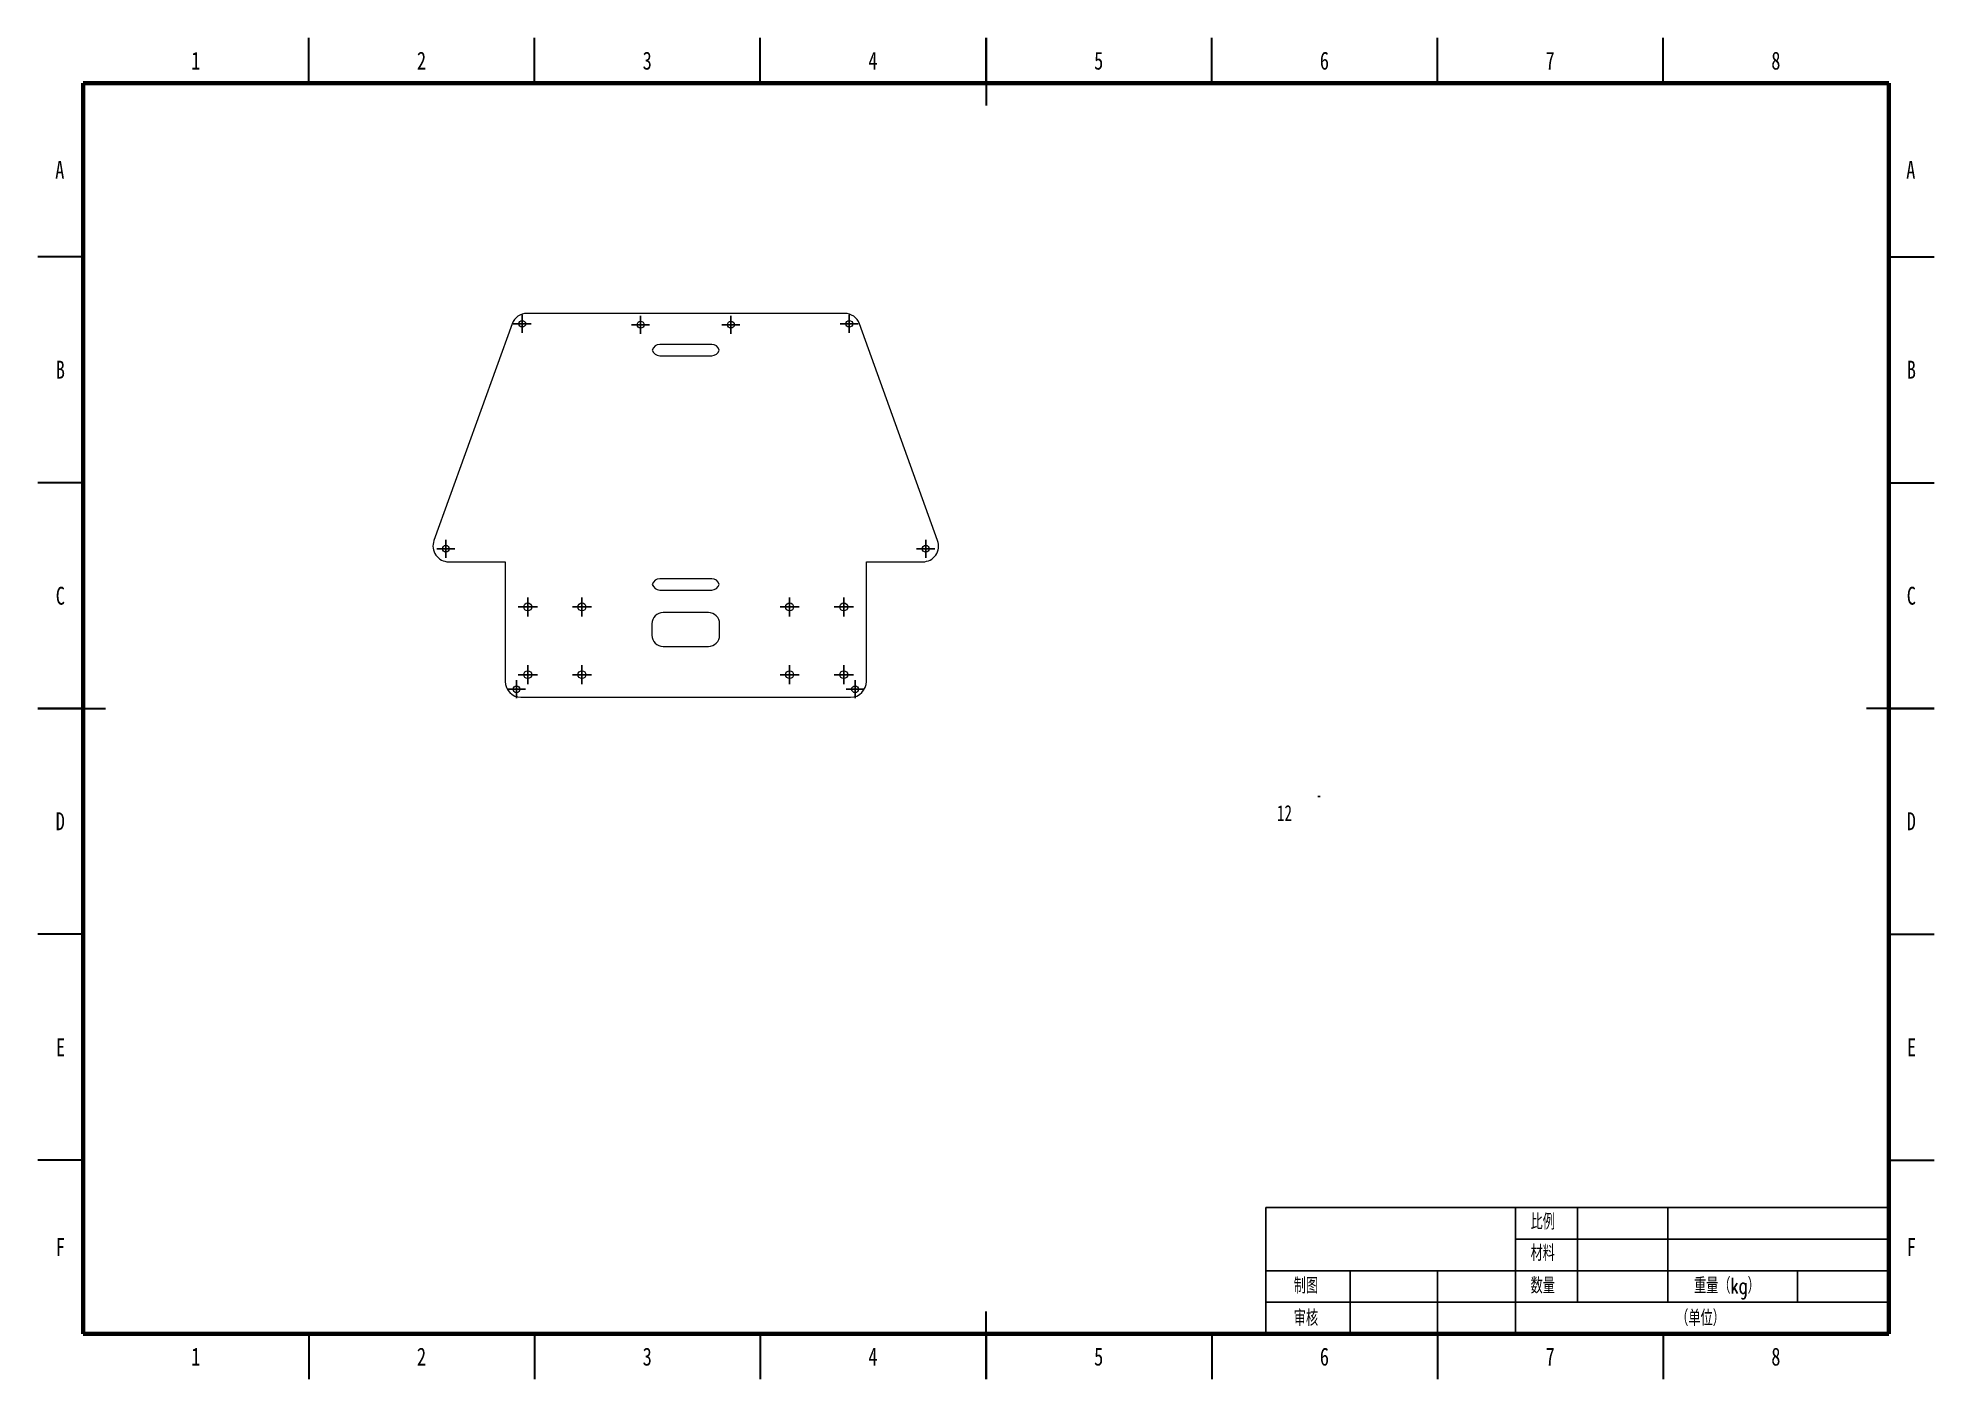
# Model space of a CAD drawing. Header units: millimetres. Extents: x 0 to 420, y 0 to 297.
import ezdxf

# ---------------------------------------------------------------- set-up
doc = ezdxf.new("R2010")
doc.units = ezdxf.units.MM
doc.layers.add('10', color=7, linetype='Continuous')
doc.styles.add('SLDTEXTSTYLE0', font='TXT', dxfattribs={"width": 0.75})
doc.styles.add('SLDTEXTSTYLE1', font='TXT', dxfattribs={"width": 0.7})
doc.styles.add('SLDTEXTSTYLE2', font='TXT', dxfattribs={"width": 0.7, "bigfont": 'bigfont'})

# ---------------------------------------------------------------- blocks, each defined once
blk = doc.blocks.new('SW_CENTERMARKSYMBOL_0')
at = {"layer": '10', "color": 0}
for p, q in [((-1.25, 0), (-2.125, 0)), ((0, 0), (-1.25, 0)), ((0, 1.25), (0, 2.125)), ((0, 0), (0, 1.25)), ((0, 0), (0, -1.25)), ((0, 0), (1.25, 0)), ((1.25, 0), (2.125, 0)), ((0, -1.25), (0, -2.125))]:
    blk.add_line(p, q, dxfattribs=at)
blk = doc.blocks.new('SW_CENTERMARKSYMBOL_1')
at = {"layer": '10', "color": 0}
for p, q in [((-1.25, 0), (-2.125, 0)), ((0, 0), (-1.25, 0)), ((0, 1.25), (0, 2.125)), ((0, 0), (0, 1.25)), ((0, 0), (0, -1.25)), ((0, 0), (1.25, 0)), ((1.25, 0), (2.125, 0)), ((0, -1.25), (0, -2.125))]:
    blk.add_line(p, q, dxfattribs=at)
blk = doc.blocks.new('SW_CENTERMARKSYMBOL_2')
at = {"layer": '10', "color": 0}
for p, q in [((-1.25, 0), (-2.125, 0)), ((0, 0), (-1.25, 0)), ((0, 1.25), (0, 2.125)), ((0, 0), (0, 1.25)), ((0, 0), (0, -1.25)), ((0, 0), (1.25, 0)), ((1.25, 0), (2.125, 0)), ((0, -1.25), (0, -2.125))]:
    blk.add_line(p, q, dxfattribs=at)
blk = doc.blocks.new('SW_CENTERMARKSYMBOL_3')
at = {"layer": '10', "color": 0}
for p, q in [((-1.25, 0), (-2.125, 0)), ((0, 0), (-1.25, 0)), ((0, 1.25), (0, 2.125)), ((0, 0), (0, 1.25)), ((0, 0), (0, -1.25)), ((0, 0), (1.25, 0)), ((1.25, 0), (2.125, 0)), ((0, -1.25), (0, -2.125))]:
    blk.add_line(p, q, dxfattribs=at)
blk = doc.blocks.new('SW_CENTERMARKSYMBOL_4')
at = {"layer": '10', "color": 0}
for p, q in [((-1.25, 0), (-2.125, 0)), ((0, 0), (-1.25, 0)), ((0, 1.25), (0, 2.125)), ((0, 0), (0, 1.25)), ((0, 0), (0, -1.25)), ((0, 0), (1.25, 0)), ((1.25, 0), (2.125, 0)), ((0, -1.25), (0, -2.125))]:
    blk.add_line(p, q, dxfattribs=at)
blk = doc.blocks.new('SW_CENTERMARKSYMBOL_5')
at = {"layer": '10', "color": 0}
for p, q in [((-1.25, 0), (-2.125, 0)), ((0, 0), (-1.25, 0)), ((0, 1.25), (0, 2.125)), ((0, 0), (0, 1.25)), ((0, 0), (0, -1.25)), ((0, 0), (1.25, 0)), ((1.25, 0), (2.125, 0)), ((0, -1.25), (0, -2.125))]:
    blk.add_line(p, q, dxfattribs=at)
blk = doc.blocks.new('SW_CENTERMARKSYMBOL_6')
at = {"layer": '10', "color": 0}
for p, q in [((-1.25, 0), (-2.125, 0)), ((0, 0), (-1.25, 0)), ((0, 1.25), (0, 2.125)), ((0, 0), (0, 1.25)), ((0, 0), (0, -1.25)), ((0, 0), (1.25, 0)), ((1.25, 0), (2.125, 0)), ((0, -1.25), (0, -2.125))]:
    blk.add_line(p, q, dxfattribs=at)
blk = doc.blocks.new('SW_CENTERMARKSYMBOL_7')
at = {"layer": '10', "color": 0}
for p, q in [((-1.25, 0), (-2.125, 0)), ((0, 0), (-1.25, 0)), ((0, 1.25), (0, 2.125)), ((0, 0), (0, 1.25)), ((0, 0), (0, -1.25)), ((0, 0), (1.25, 0)), ((1.25, 0), (2.125, 0)), ((0, -1.25), (0, -2.125))]:
    blk.add_line(p, q, dxfattribs=at)
blk = doc.blocks.new('SW_CENTERMARKSYMBOL_8')
at = {"layer": '10', "color": 0}
for p, q in [((-1.25, 0), (-2, 0)), ((0, 0), (-1.25, 0)), ((0, 1.25), (0, 2)), ((0, 0), (0, 1.25)), ((0, 0), (0, -1.25)), ((0, 0), (1.25, 0)), ((1.25, 0), (2, 0)), ((0, -1.25), (0, -2))]:
    blk.add_line(p, q, dxfattribs=at)
blk = doc.blocks.new('SW_CENTERMARKSYMBOL_9')
at = {"layer": '10', "color": 0}
for p, q in [((-1.25, 0), (-2, 0)), ((0, 0), (-1.25, 0)), ((0, 1.25), (0, 2)), ((0, 0), (0, 1.25)), ((0, 0), (0, -1.25)), ((0, 0), (1.25, 0)), ((1.25, 0), (2, 0)), ((0, -1.25), (0, -2))]:
    blk.add_line(p, q, dxfattribs=at)
blk = doc.blocks.new('SW_CENTERMARKSYMBOL_10')
at = {"layer": '10', "color": 0}
for p, q in [((-1.25, 0), (-2, 0)), ((0, 0), (-1.25, 0)), ((0, 1.25), (0, 2)), ((0, 0), (0, 1.25)), ((0, 0), (0, -1.25)), ((0, 0), (1.25, 0)), ((1.25, 0), (2, 0)), ((0, -1.25), (0, -2))]:
    blk.add_line(p, q, dxfattribs=at)
blk = doc.blocks.new('SW_CENTERMARKSYMBOL_11')
at = {"layer": '10', "color": 0}
for p, q in [((-1.25, 0), (-2, 0)), ((0, 0), (-1.25, 0)), ((0, 1.25), (0, 2)), ((0, 0), (0, 1.25)), ((0, 0), (0, -1.25)), ((0, 0), (1.25, 0)), ((1.25, 0), (2, 0)), ((0, -1.25), (0, -2))]:
    blk.add_line(p, q, dxfattribs=at)
blk = doc.blocks.new('SW_CENTERMARKSYMBOL_12')
at = {"layer": '10', "color": 0}
for p, q in [((-1.25, 0), (-2, 0)), ((0, 0), (-1.25, 0)), ((0, 1.25), (0, 2)), ((0, 0), (0, 1.25)), ((0, 0), (0, -1.25)), ((0, 0), (1.25, 0)), ((1.25, 0), (2, 0)), ((0, -1.25), (0, -2))]:
    blk.add_line(p, q, dxfattribs=at)
blk = doc.blocks.new('SW_CENTERMARKSYMBOL_13')
at = {"layer": '10', "color": 0}
for p, q in [((-1.25, 0), (-2, 0)), ((0, 0), (-1.25, 0)), ((0, 1.25), (0, 2)), ((0, 0), (0, 1.25)), ((0, 0), (0, -1.25)), ((0, 0), (1.25, 0)), ((1.25, 0), (2, 0)), ((0, -1.25), (0, -2))]:
    blk.add_line(p, q, dxfattribs=at)
blk = doc.blocks.new('SW_CENTERMARKSYMBOL_14')
at = {"layer": '10', "color": 0}
for p, q in [((-1.25, 0), (-2, 0)), ((0, 0), (-1.25, 0)), ((0, 1.25), (0, 2)), ((0, 0), (0, 1.25)), ((0, 0), (0, -1.25)), ((0, 0), (1.25, 0)), ((1.25, 0), (2, 0)), ((0, -1.25), (0, -2))]:
    blk.add_line(p, q, dxfattribs=at)
blk = doc.blocks.new('SW_CENTERMARKSYMBOL_15')
at = {"layer": '10', "color": 0}
for p, q in [((-1.25, 0), (-2, 0)), ((0, 0), (-1.25, 0)), ((0, 1.25), (0, 2)), ((0, 0), (0, 1.25)), ((0, 0), (0, -1.25)), ((0, 0), (1.25, 0)), ((1.25, 0), (2, 0)), ((0, -1.25), (0, -2))]:
    blk.add_line(p, q, dxfattribs=at)

msp = doc.modelspace()

# ---------------------------------------------------------------- linework, layer by layer
at = {"color": 7, "linetype": 'Continuous', "lineweight": 30}
for p, q in [((60, 287), (60, 297)), ((110, 287), (110, 297)), ((160, 287), (160, 297)), ((210, 297), (210, 282)), ((210, 287), (210, 297)), ((260, 287), (260, 297)), ((310, 287), (310, 297)), ((360, 287), (360, 297)), ((10, 248.5), (0, 248.5)), ((410, 248.5), (420, 248.5)), ((10, 198.5), (0, 198.5)), ((410, 198.5), (420, 198.5)), ((0, 148.5), (15, 148.5)), ((10, 148.5), (0, 148.5)), ((420, 148.5), (405, 148.5)), ((410, 148.5), (420, 148.5)), ((10, 98.5), (0, 98.5)), ((410, 98.5), (420, 98.5)), ((10, 48.5), (0, 48.5)), ((410, 48.5), (420, 48.5)), ((210, 0), (210, 15)), ((60, 10), (60, 0)), ((110, 10), (110, 0)), ((160, 10), (160, 0)), ((210, 10), (210, 0)), ((260, 10), (260, 0)), ((310, 10), (310, 0)), ((360, 10), (360, 0))]:
    msp.add_line(p, q, dxfattribs=at)
at = {"color": 7, "linetype": 'Continuous', "lineweight": 60}
for p, q in [((10, 10), (10, 287)), ((10, 287), (410, 287)), ((410, 287), (410, 10)), ((410, 10), (10, 10))]:
    msp.add_line(p, q, dxfattribs=at)
at = {"color": 7, "linetype": 'Continuous', "lineweight": 15}
for p, q in [((178.68, 235.99), (108.32, 235.99)), ((105.02, 233.68), (87.7, 185.68)), ((199.29, 185.68), (181.97, 233.68)), ((149.25, 229.13), (137.75, 229.13)), ((137.75, 226.63), (149.25, 226.63)), ((91, 180.99), (103.5, 180.99)), ((103.5, 180.99), (103.5, 154.49)), ((183.5, 180.99), (196, 180.99)), ((183.5, 154.49), (183.5, 180.99)), ((149.25, 177.24), (137.75, 177.24)), ((137.75, 174.74), (149.25, 174.74)), ((148.5, 169.74), (138.5, 169.74)), ((136, 167.24), (136, 164.74)), ((151, 164.74), (151, 167.24)), ((138.5, 162.24), (148.5, 162.24)), ((107, 150.99), (180, 150.99))]:
    msp.add_line(p, q, dxfattribs=at)
for centre, radius in [((107.28, 233.68), 0.75), ((133.5, 233.49), 0.75), ((153.5, 233.49), 0.75), ((179.72, 233.68), 0.75), ((90.35, 183.87), 0.75), ((196.64, 183.87), 0.75), ((108.5, 170.99), 0.875), ((120.5, 170.99), 0.875), ((166.5, 170.99), 0.875), ((178.5, 170.99), 0.875), ((108.5, 155.99), 0.875), ((120.5, 155.99), 0.875), ((166.5, 155.99), 0.875), ((178.5, 155.99), 0.875), ((106, 152.77), 0.75), ((181, 152.77), 0.75)]:
    msp.add_circle(centre, radius, dxfattribs=at)
for centre, radius, start, end in [((108.32, 232.49), 3.5, 90, 160.1604), ((178.68, 232.49), 3.5, 19.8396, 90), ((137.75, 227.38), 1.75, 90, 163.3985), ((137.75, 228.38), 1.75, 196.6015, 270), ((149.25, 227.38), 1.75, 16.6015, 90), ((149.25, 228.38), 1.75, 270, 343.3985), ((91, 184.49), 3.5, 160.1604, 270), ((196, 184.49), 3.5, 270, 19.8396), ((137.75, 175.49), 1.75, 90, 163.3985), ((149.25, 175.49), 1.75, 16.6015, 90), ((137.75, 176.49), 1.75, 196.6015, 270), ((149.25, 176.49), 1.75, 270, 343.3985), ((138.5, 167.24), 2.5, 90, 180), ((148.5, 167.24), 2.5, 0, 90), ((138.5, 164.74), 2.5, 180, 270), ((148.5, 164.74), 2.5, 270, 0), ((107, 154.49), 3.5, 180, 270), ((180, 154.49), 3.5, 270, 0)]:
    msp.add_arc(centre, radius, start, end, dxfattribs=at)
at = {"layer": '10'}
for p, q in [((283.48, 129), (284, 129)), ((284, 129), (283.48, 129)), ((410, 10), (410, 129)), ((327.27, 38), (272, 38)), ((272, 38), (272, 10)), ((327.27, 38), (410, 38)), ((327.27, 38), (327.27, 10)), ((341, 38), (341, 17)), ((361.02, 38), (361.02, 17)), ((327.27, 31), (410, 31)), ((272, 24), (410, 24)), ((272, 10), (272, 21.86)), ((290.67, 24), (290.67, 10)), ((310, 24), (310, 10)), ((389.75, 24), (389.75, 17)), ((272, 10), (272, 17)), ((272, 17), (410, 17))]:
    msp.add_line(p, q, dxfattribs=at)

# ---------------------------------------------------------------- block references
for name, p in [('SW_CENTERMARKSYMBOL_14', (107.28, 233.68)), ('SW_CENTERMARKSYMBOL_10', (133.5, 233.49)), ('SW_CENTERMARKSYMBOL_11', (153.5, 233.49)), ('SW_CENTERMARKSYMBOL_13', (179.72, 233.68)), ('SW_CENTERMARKSYMBOL_9', (90.35, 183.87)), ('SW_CENTERMARKSYMBOL_12', (196.64, 183.87)), ('SW_CENTERMARKSYMBOL_1', (108.5, 170.99)), ('SW_CENTERMARKSYMBOL_2', (120.5, 170.99)), ('SW_CENTERMARKSYMBOL_5', (166.5, 170.99)), ('SW_CENTERMARKSYMBOL_6', (178.5, 170.99)), ('SW_CENTERMARKSYMBOL_0', (108.5, 155.99)), ('SW_CENTERMARKSYMBOL_3', (120.5, 155.99)), ('SW_CENTERMARKSYMBOL_4', (166.5, 155.99)), ('SW_CENTERMARKSYMBOL_7', (178.5, 155.99)), ('SW_CENTERMARKSYMBOL_8', (106, 152.77)), ('SW_CENTERMARKSYMBOL_15', (181, 152.77))]:
    msp.add_blockref(name, p, dxfattribs=at)

# ---------------------------------------------------------------- texts
at = {"color": 7, "linetype": 'Continuous', "lineweight": 0, "char_height": 3.97, "attachment_point": 2, "style": 'SLDTEXTSTYLE0'}
for s, insert in [('1', (34.96, 293.96)), ('2', (84.96, 293.96)), ('3', (134.96, 293.96)), ('4', (184.96, 293.96)), ('5', (234.96, 293.96)), ('6', (284.96, 293.96)), ('7', (334.96, 293.96)), ('8', (384.96, 293.96)), ('A', (4.84, 269.77)), ('A', (414.84, 269.77)), ('B', (4.97, 225.52)), ('B', (414.97, 225.52)), ('C', (4.96, 175.46)), ('C', (414.96, 175.46)), ('D', (4.95, 125.52)), ('D', (414.95, 125.52)), ('E', (5.01, 75.46)), ('E', (415.01, 75.46)), ('F', (4.96, 31.21)), ('F', (414.96, 31.21)), ('1', (34.96, 6.96)), ('2', (84.96, 6.96)), ('3', (134.96, 6.96)), ('4', (184.96, 6.96)), ('5', (234.96, 6.96)), ('6', (284.96, 6.96)), ('7', (334.96, 6.96)), ('8', (384.96, 6.96))]:
    msp.add_mtext(s, dxfattribs=dict(at, insert=insert))
at = {"layer": '10', "char_height": 3.5, "attachment_point": 1}
for s, insert, style in [('12', (274.45, 127.11), 'SLDTEXTSTYLE1'), ('比例', (330.63, 36.61), 'SLDTEXTSTYLE2'), ('材料', (330.63, 29.66), 'SLDTEXTSTYLE2'), ('制图', (278.17, 22.44), 'SLDTEXTSTYLE2'), ('数量', (330.63, 22.44), 'SLDTEXTSTYLE2'), ('重量（kg）', (366.83, 22.44), 'SLDTEXTSTYLE2'), ('审核', (278.17, 15.28), 'SLDTEXTSTYLE2'), ('（单位）', (362.88, 15.28), 'SLDTEXTSTYLE2')]:
    msp.add_mtext(s, dxfattribs=dict(at, insert=insert, style=style))

doc.saveas('drawing.dxf')
